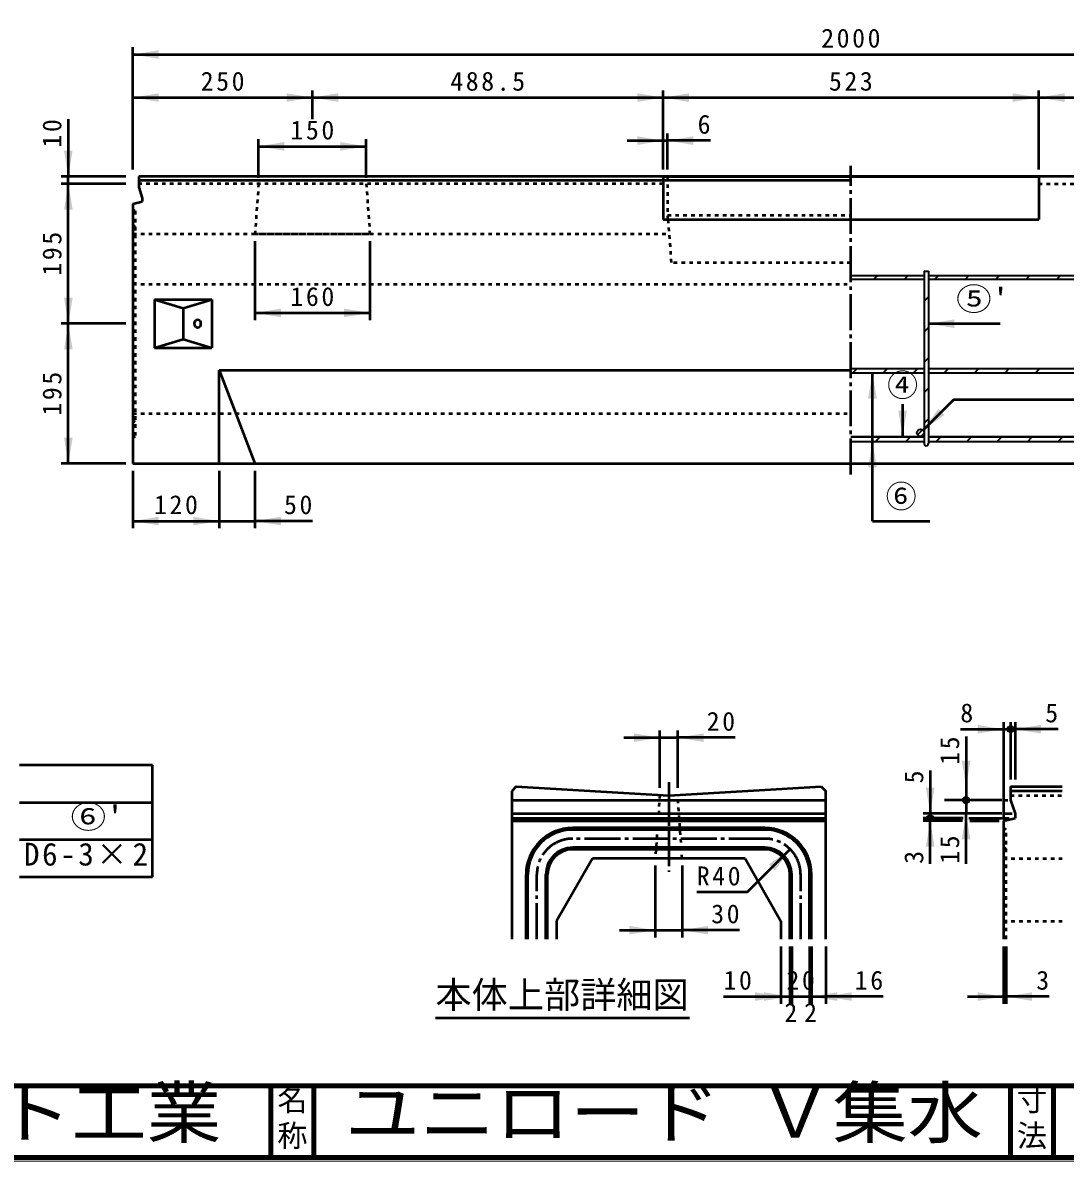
# Model space of a CAD drawing. Units: millimetres, scale not verified. Extents: x 100 to 4105, y 100 to 2870.
# Drawn here: x 1764 to 3216, y 100 to 1686 of the extents above; entities that cross this region are included whole.
import ezdxf
from ezdxf.enums import TextEntityAlignment as Align

# ---------------------------------------------------------------- set-up
doc = ezdxf.new("R2010")
doc.units = ezdxf.units.MM
doc.header["$LTSCALE"] = 5
doc.linetypes.add('USER1', pattern=[2.2, 1, -1.2])
doc.linetypes.add('USER2', pattern=[13.4, 10, -1.2, 1, -1.2])
doc.layers.add('V-nasSTD', color=7, linetype='Continuous', lineweight=50)
doc.styles.add('ＭＳ ゴシック', font='')
doc.styles.get('ＭＳ ゴシック').set_extended_font_data('MS Gothic')

msp = doc.modelspace()

# ---------------------------------------------------------------- hatches: boundary and pattern name
at = {"layer": 'V-nasSTD'}
for points in [[(1953.814, 1647.89), (1917.814, 1641.89), (1953.814, 1635.89)], [(1953.814, 1587.89), (1917.814, 1581.89), (1953.814, 1575.89)], [(2131.814, 1575.89), (2167.814, 1581.89), (2131.814, 1587.89)], [(2203.814, 1587.89), (2167.814, 1581.89), (2203.814, 1575.89)], [(2620.314, 1575.89), (2656.314, 1581.89), (2620.314, 1587.89)], [(2692.314, 1587.89), (2656.314, 1581.89), (2692.314, 1575.89)], [(3143.314, 1575.89), (3179.314, 1581.89), (3143.314, 1587.89)], [(3215.314, 1587.89), (3179.314, 1581.89), (3215.314, 1575.89)], [(2620.314, 1515.89), (2656.314, 1521.89), (2620.314, 1527.89)], [(2698.314, 1527.89), (2662.314, 1521.89), (2698.314, 1515.89)], [(1821.814, 1507.89), (1827.814, 1471.89), (1833.814, 1507.89)], [(2128.814, 1519.89), (2092.814, 1513.89), (2128.814, 1507.89)], [(2206.814, 1507.89), (2242.814, 1513.89), (2206.814, 1519.89)], [(1833.814, 1425.89), (1827.814, 1461.89), (1821.814, 1425.89)], [(1821.814, 1302.89), (1827.814, 1266.89), (1833.814, 1302.89)], [(2123.814, 1287.89), (2087.814, 1281.89), (2123.814, 1275.89)], [(2211.814, 1275.89), (2247.814, 1281.89), (2211.814, 1287.89)], [(3061.814, 1272.826), (3025.814, 1266.826), (3061.814, 1260.826)], [(1833.814, 1230.89), (1827.814, 1266.89), (1821.814, 1230.89)], [(2953.814, 1162.576), (2947.814, 1198.576), (2941.814, 1162.576)], [(2995.814, 1145.89), (2989.814, 1109.89), (2983.814, 1145.89)], [(3039.562, 1148.124), (3018.349, 1118.426), (3048.048, 1139.639)], [(1821.814, 1107.89), (1827.814, 1071.89), (1833.814, 1107.89)], [(2953.814, 1066.89), (2947.814, 1102.89), (2941.814, 1066.89)], [(1953.814, 997.89), (1917.814, 991.89), (1953.814, 985.89)], [(2001.814, 985.89), (2037.814, 991.89), (2001.814, 997.89)], [(2123.814, 997.89), (2087.814, 991.89), (2123.814, 985.89)], [(3094.226, 695.876), (3130.226, 701.876), (3094.226, 707.876)], [(3182.476, 707.876), (3146.476, 701.876), (3182.476, 695.876)], [(2615.586, 684.108), (2651.586, 690.108), (2615.586, 696.108)], [(2712.586, 696.108), (2676.586, 690.108), (2712.586, 684.108)], [(3072.226, 657.876), (3078.226, 621.876), (3084.226, 657.876)], [(3022.226, 620.376), (3028.226, 584.376), (3034.226, 620.376)], [(3034.226, 538.376), (3028.226, 574.376), (3022.226, 538.376)], [(3084.226, 548.376), (3078.226, 584.376), (3072.226, 548.376)], [(2811.978, 505.033), (2833.191, 534.731), (2803.493, 513.518)], [(2609.336, 415.876), (2645.336, 421.876), (2609.336, 427.876)], [(2718.836, 427.876), (2682.836, 421.876), (2718.836, 415.876)], [(2784.336, 323.376), (2820.336, 329.376), (2784.336, 335.376)], [(2796.836, 323.376), (2832.836, 329.376), (2796.836, 335.376)], [(2898.836, 335.376), (2862.836, 329.376), (2898.836, 323.376)], [(2918.836, 335.376), (2882.836, 329.376), (2918.836, 323.376)], [(3094.226, 323.376), (3130.226, 329.376), (3094.226, 335.376)], [(3169.976, 335.376), (3133.976, 329.376), (3169.976, 323.376)]]:
    msp.add_hatch(color=256, dxfattribs=at).paths.add_polyline_path(points)

# ---------------------------------------------------------------- linework, layer by layer
for p, q in [((1917.814, 1481.89), (1917.814, 1651.89)), ((1917.814, 1641.89), (3917.814, 1641.89)), ((2167.814, 1551.89), (2167.814, 1591.89)), ((2656.314, 1481.89), (2656.314, 1591.89)), ((3179.314, 1481.89), (3179.314, 1591.89)), ((1917.814, 1581.89), (2167.814, 1581.89)), ((2167.814, 1581.89), (2656.314, 1581.89)), ((2656.314, 1581.89), (3179.314, 1581.89)), ((3179.314, 1581.89), (3667.814, 1581.89)), ((1827.814, 1551.89), (1827.814, 1471.89)), ((2092.814, 1469.89), (2092.814, 1523.89)), ((2242.814, 1469.89), (2242.814, 1523.89)), ((2662.314, 1481.89), (2662.314, 1531.89)), ((2092.814, 1513.89), (2242.814, 1513.89)), ((2606.314, 1521.89), (2656.314, 1521.89)), ((2656.314, 1521.89), (2662.314, 1521.89)), ((2722.314, 1521.89), (2662.314, 1521.89)), ((1907.814, 1471.89), (1817.814, 1471.89)), ((1907.814, 1461.89), (1817.814, 1461.89)), ((1827.814, 1461.89), (1827.814, 1471.89)), ((1827.814, 1266.89), (1827.814, 1461.89)), ((3917.814, 1471.89), (1925.814, 1471.89)), ((1925.814, 1471.89), (1925.814, 1456.89)), ((1925.814, 1466.89), (2656.314, 1466.89)), ((2656.314, 1471.89), (2656.314, 1411.89)), ((2656.314, 1471.89), (3179.314, 1471.89)), ((2656.314, 1466.89), (2917.814, 1466.89)), ((3179.314, 1471.89), (3179.314, 1411.89)), ((1925.814, 1456.89), (1930.814, 1441.89)), ((1917.814, 1433.89), (1930.814, 1436.89)), ((1917.814, 1433.89), (1917.814, 1071.89)), ((1930.814, 1441.89), (1930.814, 1436.89)), ((2656.314, 1411.89), (3179.314, 1411.89)), ((2087.814, 1381.89), (2087.814, 1271.89)), ((2247.814, 1381.89), (2247.814, 1271.89)), ((1947.814, 1300.39), (1947.814, 1233.39)), ((1947.814, 1300.39), (2027.814, 1300.39)), ((1947.814, 1300.39), (1987.814, 1288.39)), ((1987.814, 1288.39), (2027.814, 1300.39)), ((1987.814, 1288.39), (1987.814, 1245.39)), ((2027.814, 1300.39), (2027.814, 1233.39)), ((2087.814, 1281.89), (2247.814, 1281.89)), ((1907.814, 1266.89), (1817.814, 1266.89)), ((1827.814, 1071.89), (1827.814, 1266.89)), ((3125.814, 1266.826), (3025.814, 1266.826)), ((1947.814, 1233.39), (1987.814, 1245.39)), ((1987.814, 1245.39), (2027.814, 1233.39)), ((1947.814, 1233.39), (2027.814, 1233.39)), ((2037.814, 1201.89), (2917.814, 1201.89)), ((2037.814, 1071.89), (2037.814, 1201.89)), ((2037.814, 1201.89), (2087.814, 1071.89)), ((2947.814, 991.89), (2947.814, 1198.576)), ((3060.776, 1160.852), (3018.349, 1118.426)), ((4020.814, 1160.852), (3060.776, 1160.852)), ((2989.814, 1154.89), (2989.814, 1109.89)), ((1907.814, 1071.89), (1817.814, 1071.89)), ((1917.814, 1071.89), (3917.814, 1071.89)), ((1917.814, 1061.89), (1917.814, 981.89)), ((2037.814, 1061.89), (2037.814, 981.89)), ((2087.814, 1061.89), (2087.814, 981.89)), ((1917.814, 991.89), (2037.814, 991.89)), ((2037.814, 991.89), (2087.814, 991.89)), ((2167.814, 991.89), (2087.814, 991.89)), ((2947.814, 991.89), (3027.814, 991.89)), ((2651.586, 620.108), (2651.586, 700.108)), ((2676.586, 620.108), (2676.586, 700.108)), ((3070.226, 701.876), (3130.226, 701.876)), ((3130.226, 711.876), (3130.226, 579.876)), ((3130.226, 701.876), (3140.226, 701.876)), ((3140.226, 711.876), (3140.226, 631.876)), ((3140.226, 701.876), (3146.476, 701.876)), ((3146.476, 711.876), (3146.476, 631.876)), ((3206.476, 701.876), (3146.476, 701.876)), ((2601.586, 690.108), (2651.586, 690.108)), ((2651.586, 690.108), (2676.586, 690.108)), ((2756.586, 690.108), (2676.586, 690.108)), ((3078.226, 691.876), (3078.226, 621.876)), ((1945, 652), (1760, 652)), ((1945, 600), (1945, 652)), ((3028.226, 644.376), (3028.226, 584.376)), ((2451.586, 621.876), (2445.336, 615.626)), ((2451.586, 621.876), (2664.086, 609.376)), ((2664.086, 609.376), (2876.586, 621.876)), ((2876.586, 621.876), (2882.836, 615.626)), ((3078.226, 621.876), (3078.226, 603.126)), ((3140.226, 621.876), (3140.226, 603.126)), ((3140.226, 621.876), (3212.226, 621.876)), ((2445.336, 615.626), (2445.336, 409.376)), ((2445.336, 603.126), (2882.836, 603.126)), ((2882.836, 409.376), (2882.836, 615.626)), ((3128.226, 603.126), (3048.226, 603.126)), ((3078.226, 603.126), (3078.226, 584.376)), ((3132.226, 603.126), (3136.226, 603.126)), ((3212.226, 615.626), (3140.226, 615.626)), ((3140.226, 603.126), (3146.476, 584.376)), ((1760, 600), (1945, 600)), ((1945, 548), (1945, 600)), ((2445.336, 584.376), (2882.836, 584.376)), ((2445.336, 578.126), (2882.836, 578.126)), ((2445.336, 574.376), (2882.836, 574.376)), ((3128.226, 584.376), (3018.226, 584.376)), ((3074.226, 578.126), (3018.226, 578.126)), ((3073.226, 574.376), (3018.226, 574.376)), ((3028.226, 584.376), (3028.226, 578.126)), ((3028.226, 578.126), (3028.226, 574.376)), ((3028.226, 514.376), (3028.226, 574.376)), ((3078.226, 514.376), (3078.226, 584.376)), ((3082.226, 578.126), (3138.226, 578.126)), ((3083.226, 574.376), (3124.226, 574.376)), ((3130.226, 574.376), (3146.476, 578.126)), ((3130.226, 574.376), (3130.226, 409.376)), ((3132.226, 584.376), (3142.476, 584.376)), ((3146.476, 584.376), (3146.476, 578.126)), ((2797.836, 564.376), (2530.336, 564.376)), ((2797.836, 561.876), (2530.336, 561.876)), ((1760, 548), (1945, 548)), ((1945, 496), (1945, 548)), ((2797.836, 536.876), (2530.336, 536.876)), ((2797.836, 534.376), (2530.336, 534.376)), ((2773.087, 474.627), (2833.191, 534.731)), ((2557.836, 521.876), (2507.836, 434.376)), ((2770.336, 521.876), (2557.836, 521.876)), ((2645.336, 511.876), (2645.336, 411.876)), ((2682.836, 511.876), (2682.836, 411.876)), ((2770.336, 521.876), (2820.336, 434.376)), ((1760, 496), (1945, 496)), ((2465.336, 409.376), (2465.336, 499.376)), ((2467.836, 409.376), (2467.836, 499.376)), ((2492.836, 409.376), (2492.836, 499.376)), ((2495.336, 409.376), (2495.336, 499.376)), ((2832.836, 409.376), (2832.836, 499.376)), ((2835.336, 409.376), (2835.336, 499.376)), ((2860.336, 409.376), (2860.336, 499.376)), ((2862.836, 409.376), (2862.836, 499.376)), ((2773.087, 474.627), (2703.087, 474.627)), ((2507.836, 434.376), (2507.836, 409.376)), ((2820.336, 434.376), (2820.336, 409.376)), ((2595.336, 421.876), (2645.336, 421.876)), ((2645.336, 421.876), (2682.836, 421.876)), ((2762.836, 421.876), (2682.836, 421.876)), ((2820.336, 399.376), (2820.336, 319.376)), ((2832.836, 399.376), (2832.836, 319.376)), ((2835.336, 399.376), (2835.336, 319.376)), ((2860.336, 399.376), (2860.336, 319.376)), ((2862.836, 399.376), (2862.836, 319.376)), ((2882.836, 399.376), (2882.836, 319.376)), ((3130.226, 399.376), (3130.226, 319.376)), ((3133.976, 399.376), (3133.976, 319.376)), ((2740.336, 329.376), (2820.336, 329.376)), ((2820.336, 329.376), (2832.836, 329.376)), ((2832.836, 329.376), (2835.336, 329.376)), ((2835.336, 329.376), (2860.336, 329.376)), ((2860.336, 329.376), (2862.836, 329.376)), ((2862.836, 329.376), (2882.836, 329.376)), ((2962.836, 329.376), (2882.836, 329.376)), ((3080.226, 329.376), (3130.226, 329.376)), ((3130.226, 329.376), (3133.976, 329.376)), ((3193.976, 329.376), (3133.976, 329.376)), ((2339.118, 299.99), (2693.127, 299.99))]:
    msp.add_line(p, q, dxfattribs=at)
at = {"layer": 'V-nasSTD', "linetype": 'USER2'}
for p, q in [((2917.814, 1056.89), (2917.814, 1486.89)), ((2664.086, 628.126), (2664.086, 503.126)), ((2797.836, 549.376), (2530.336, 549.376)), ((2480.336, 409.376), (2480.336, 499.376)), ((2847.836, 409.376), (2847.836, 499.376))]:
    msp.add_line(p, q, dxfattribs=at)
at = {"layer": 'V-nasSTD', "linetype": 'USER1'}
for p, q in [((2656.314, 1461.89), (1925.814, 1461.89)), ((2092.814, 1461.89), (2087.814, 1391.89)), ((2242.814, 1461.89), (2247.814, 1391.89)), ((2662.314, 1471.89), (2662.314, 1411.89)), ((3179.314, 1461.89), (3917.814, 1461.89)), ((1920.814, 1423.89), (1917.814, 1425.89)), ((1920.814, 1423.89), (1920.814, 1109.89)), ((2662.314, 1417.89), (2917.814, 1417.89)), ((2663.014, 1411.89), (2667.573, 1351.779)), ((1917.814, 1401.89), (1920.814, 1403.89)), ((1917.814, 1391.89), (2664.53, 1391.89)), ((2087.814, 1391.89), (2247.814, 1391.89)), ((2087.814, 1391.89), (2247.814, 1391.89)), ((2917.814, 1351.779), (2667.573, 1351.779)), ((1917.814, 1321.89), (2917.814, 1321.89)), ((1917.814, 1141.89), (2917.814, 1141.89)), ((1917.814, 1131.89), (1920.814, 1129.89)), ((1920.814, 1109.89), (1917.814, 1107.89)), ((2651.63, 610.105), (2645.336, 521.876)), ((2682.836, 521.876), (2676.63, 610.11)), ((3140.226, 609.376), (3212.226, 609.376)), ((3133.976, 561.876), (3130.226, 564.376)), ((3133.976, 409.376), (3133.976, 561.876)), ((3130.226, 534.376), (3133.976, 536.876)), ((3130.226, 521.876), (3212.226, 521.876)), ((3130.226, 521.876), (3212.226, 521.876)), ((3130.226, 434.376), (3212.226, 434.376))]:
    msp.add_line(p, q, dxfattribs=at)
at = {"layer": 'V-nasSTD', "lineweight": 35}
for p, q in [((2917.814, 1334.076), (3019.814, 1334.076)), ((2949.952, 1329.076), (2954.952, 1334.076)), ((2992.379, 1329.076), (2997.379, 1334.076)), ((3019.814, 1340.076), (3019.814, 1099.89)), ((3019.814, 1340.076), (3025.814, 1340.076)), ((3025.814, 1340.076), (3025.814, 1099.89)), ((3025.814, 1334.076), (3334.814, 1334.076)), ((3039.805, 1334.076), (3034.805, 1329.076)), ((3077.231, 1329.076), (3082.231, 1334.076)), ((3119.658, 1329.076), (3124.658, 1334.076)), ((3162.084, 1329.076), (3167.084, 1334.076)), ((3204.511, 1329.076), (3209.511, 1334.076)), ((2917.814, 1329.076), (3019.814, 1329.076)), ((3025.814, 1329.076), (3334.814, 1329.076)), ((3025.814, 1304.092), (3019.814, 1298.092)), ((3025.814, 1261.666), (3019.814, 1255.666)), ((3025.814, 1219.24), (3019.814, 1213.24)), ((2917.814, 1204.576), (3019.814, 1204.576)), ((2917.814, 1198.576), (3019.814, 1198.576)), ((2920.297, 1198.576), (2926.297, 1204.576)), ((2962.723, 1198.576), (2968.723, 1204.576)), ((3005.15, 1198.576), (3011.15, 1204.576)), ((3025.814, 1204.576), (3334.814, 1204.576)), ((3025.814, 1198.576), (3334.814, 1198.576)), ((3047.576, 1198.576), (3053.576, 1204.576)), ((3090.002, 1198.576), (3096.002, 1204.576)), ((3132.429, 1198.576), (3138.429, 1204.576)), ((3174.855, 1198.576), (3180.855, 1204.576)), ((3025.814, 1176.813), (3019.814, 1170.813)), ((3025.814, 1134.387), (3019.814, 1128.387)), ((3017.564, 1119.066), (3010.638, 1112.14)), ((3015.507, 1109.939), (3019.765, 1114.196)), ((2917.814, 1109.89), (3019.814, 1109.89)), ((3019.814, 1108.89), (2917.814, 1108.89)), ((2917.814, 1102.89), (3019.814, 1102.89)), ((2951.891, 1102.89), (2957.891, 1108.89)), ((2957.891, 1108.89), (2958.891, 1109.89)), ((2994.317, 1102.89), (3000.317, 1108.89)), ((3000.317, 1108.89), (3001.317, 1109.89)), ((3025.814, 1109.89), (3334.814, 1109.89)), ((3334.814, 1108.89), (3025.814, 1108.89)), ((3025.814, 1102.89), (3334.814, 1102.89)), ((3042.743, 1108.89), (3036.743, 1102.89)), ((3042.743, 1108.89), (3043.743, 1109.89)), ((3079.17, 1102.89), (3085.17, 1108.89)), ((3085.17, 1108.89), (3086.17, 1109.89)), ((3121.596, 1102.89), (3127.596, 1108.89)), ((3127.596, 1108.89), (3128.596, 1109.89)), ((3164.023, 1102.89), (3170.023, 1108.89)), ((3170.023, 1108.89), (3171.023, 1109.89)), ((3206.449, 1102.89), (3212.449, 1108.89)), ((3212.449, 1108.89), (3213.449, 1109.89))]:
    msp.add_line(p, q, dxfattribs=at)
at = {"layer": 'V-nasSTD', "lineweight": 100}
for p, q in [((105, 205), (4100, 205)), ((2110, 205), (2110, 105)), ((2170, 205), (2170, 105)), ((3140, 205), (3140, 105)), ((3200, 205), (3200, 105)), ((105, 105), (4100, 105))]:
    msp.add_line(p, q, dxfattribs=at)
at = {"layer": 'V-nasSTD', "lineweight": 13}
msp.add_lwpolyline([(100, 100), (100, 2870), (4105, 2870), (4105, 100)], close=True, dxfattribs=at)
at = {"layer": 'V-nasSTD', "lineweight": 35}
msp.add_circle((3014.814, 1114.89), 5, dxfattribs=at)
at = {"layer": 'V-nasSTD'}
for centre in [(3140.226, 701.876), (3078.226, 603.126), (3028.226, 578.126)]:
    msp.add_circle(centre, 4, dxfattribs=at)
at = {"layer": 'V-nasSTD', "lineweight": 35}
msp.add_arc((3022.814, 1099.89), 3, 180, 0, dxfattribs=at)
at = {"layer": 'V-nasSTD'}
for centre, radius, start, end in [((2530.336, 499.376), 65, 90, 180), ((2530.336, 499.376), 62.5, 90, 180), ((2797.836, 499.376), 65, 0, 90), ((2797.836, 499.376), 62.5, 0, 90), ((2530.336, 499.376), 37.5, 90, 180), ((2530.336, 499.376), 35, 90, 180), ((2797.836, 499.376), 37.5, 0, 90), ((2797.836, 499.376), 35, 0, 90)]:
    msp.add_arc(centre, radius, start, end, dxfattribs=at)
at = {"layer": 'V-nasSTD', "linetype": 'USER2'}
for centre, start, end in [((2530.336, 499.376), 90, 180), ((2797.836, 499.376), 0, 90)]:
    msp.add_arc(centre, 50, start, end, dxfattribs=at)
at = {"layer": 'V-nasSTD'}
msp.add_ellipse((2007.814, 1266.89), major_axis=(0, 6), ratio=0.707107, dxfattribs=at)

# ---------------------------------------------------------------- texts
at = {"layer": 'V-nasSTD', "style": 'ＭＳ ゴシック'}
for s, height, p in [('6', 26.39, (2704.314, 1557.89)), ('④', 31.67, (2968.214, 1197.078)), ('⑥', 31.67, (2966.214, 1042.09)), ('8', 26.39, (3070.226, 737.876)), ('5', 26.39, (3188.476, 737.876)), ('3', 26.39, (3175.976, 365.376)), ('本体上部詳細図', 36.95, (2339.118, 350.39)), ('2', 26.39, (2825.086, 320.376)), ('2', 26.39, (2852.586, 320.376)), ('名', 30.79, (2118.982, 200.999)), ('寸', 30.79, (3148.982, 200.999)), ('称', 30.79, (2118.976, 151.01)), ('法', 30.79, (3148.976, 151.01))]:
    msp.add_text(s, height=height, dxfattribs=at).set_placement(p, align=Align.TOP_LEFT)
for s, height, width, p in [("⑤'", 31.67, 1.15, (3064.214, 1317.026)), ("⑥'", 31.67, 1.15, (1830.9, 595.6)), ('株式会社船生コンクリート工業', 69.65, 1.1, (578.279, 202.55)), ('ユニロード Ｖ集水', 69.65, 1.1, (2213.25, 202.47))]:
    msp.add_text(s, height=height, dxfattribs=dict(at, width=width)).set_placement(p, align=Align.TOP_LEFT)
for s, p in [('5', (2992.226, 626.376)), ('3', (2992.226, 514.376))]:
    msp.add_text(s, height=26.39, rotation=90, dxfattribs=at).set_placement(p, align=Align.TOP_LEFT)
at = {"layer": 'V-nasSTD', "attachment_point": 1, "style": 'ＭＳ ゴシック'}
for s, insert, char_height in [('\\T1.2;2000', (2876.414, 1677.89), 26.39), ('\\T1.2;250', (2012.214, 1617.89), 26.39), ('\\T1.2;488.5', (2359.864, 1617.89), 26.39), ('\\T1.2;523', (2887.214, 1617.89), 26.39), ('\\T1.2;150', (2137.214, 1549.89), 26.39), ('\\T1.2;160', (2137.214, 1317.89), 26.39), ('\\T1.2;120', (1947.214, 1027.89), 26.39), ('\\T1.2;50', (2128.214, 1027.89), 26.39), ('\\T1.2;20', (2716.986, 726.108), 26.39), ('\\T1.17;D6-3×2', (1766.1, 543.6), 31.67), ('\\T1.2;R40', (2703.087, 510.627), 26.39), ('\\T1.2;30', (2723.236, 457.876), 26.39), ('\\T1.2;10', (2740.336, 365.376), 26.39), ('\\T1.2;20', (2828.036, 365.376), 26.39), ('\\T1.2;16', (2923.236, 365.376), 26.39)]:
    msp.add_mtext(s, dxfattribs=dict(at, insert=insert, char_height=char_height))
at = {"layer": 'V-nasSTD', "char_height": 26.39, "attachment_point": 1, "rotation": 90, "style": 'ＭＳ ゴシック'}
for s, insert in [('\\T1.2;10', (1791.814, 1512.29)), ('\\T1.2;195', (1791.814, 1333.79)), ('\\T1.2;195', (1791.814, 1138.79)), ('\\T1.2;15', (3042.226, 652.276)), ('\\T1.2;15', (3042.226, 514.376))]:
    msp.add_mtext(s, dxfattribs=dict(at, insert=insert))

doc.saveas('drawing.dxf')
